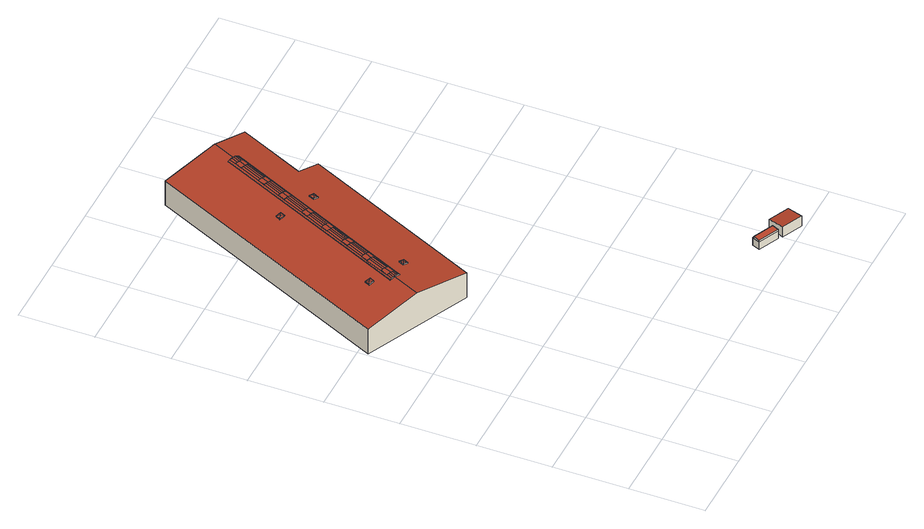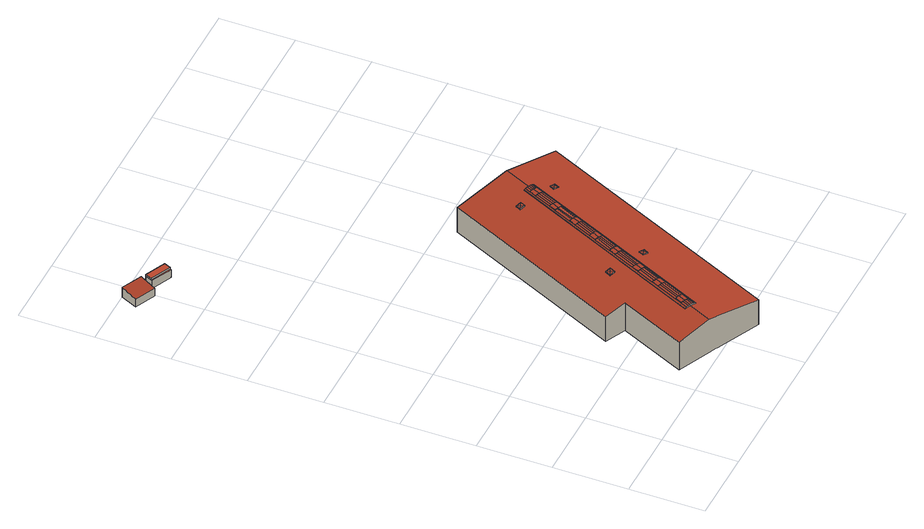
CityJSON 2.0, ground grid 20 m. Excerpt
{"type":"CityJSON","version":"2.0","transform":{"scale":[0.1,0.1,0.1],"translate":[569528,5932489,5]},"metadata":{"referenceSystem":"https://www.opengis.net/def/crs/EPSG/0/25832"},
"CityObjects":{
"building1":{"type":"Building","attributes":{"Grundfläche 2D":"2207.431817","Grundhöhe NN":"5.300"},"children":["building1-1","building1-2","building1-3","building1-4","building1-5","building1-6","building1-7","building1-8","building1-9","building1-10","building1-11","building1-12"],"geometry":[{"type":"MultiSurface","lod":"3","boundaries":[[[0,1,2,3,4,5,6,7,8,9,10,11,12,13,14,15,16,17,18,19]],[[20,18,17,21]],[[22,0,19,23]],[[24,2,1,25]],[[26,4,3,27]],[[28,6,5,29]],[[30,8,7,31]],[[32,10,9,33]],[[34,12,11,35]],[[36,14,13,37]],[[38,20,21,39]],[[40,22,23,41]],[[42,24,25,43]],[[44,26,27,45]],[[46,28,29,47]],[[48,30,31,49]],[[50,32,33,51]],[[52,34,35,53]],[[54,36,37,55]],[[56,38,39,57]],[[58,40,41,59]],[[60,42,43,61]],[[62,44,45,63]],[[64,46,47,65]],[[66,48,49,67]],[[68,50,51,69]],[[70,52,53,71]],[[72,54,55,73]],[[74,56,57,75]],[[76,58,59,77]],[[78,60,61,79]],[[80,62,63,81]],[[82,64,65,83]],[[84,66,67,85]],[[86,68,69,87]],[[88,70,71,89]],[[90,72,73,91]],[[90,91,88,89,86,87,84,85,82,83,80,81,78,79,76,77,74,75,92,93]],[[94,95,96,97,98,99,100,101,102,103,104,105,106,107,108]],[[109,110,111,112,108,107,113,114,115,99,98]],[[115,114,16,15]],[[16,114,113,107,106,92,75,57,39,21,17]],[[105,104,93]],[[106,105,93,92]],[[101,100,93,104,103,102]],[[14,36,54,72,90,93,100,99,115,15]],[[112,111,116,117]],[[94,108,112,117,118]],[[95,94,118,119]],[[96,95,119,120]],[[97,96,120,121]],[[111,110,109,98,97,121,122,123,124,116]],[[117,116,124,123,122,121,120,119,118]]],"semantics":{"surfaces":[{"type":"RoofSurface"},{"type":"WallSurface"},{"type":"GroundSurface"}],"values":[0,0,0,0,0,0,0,0,0,0,0,0,0,0,0,0,0,0,0,0,0,0,0,0,0,0,0,0,0,0,0,0,0,0,0,0,0,0,0,0,1,1,1,1,1,1,1,1,1,1,1,1,2]}}]},
"building1-1":{"type":"BuildingInstallation","parents":["building1"],"geometry":[{"type":"MultiSurface","lod":"3","boundaries":[[[125,126,127,128]],[[129,126,125,130]],[[128,127,1,0]],[[22,40,58,125,128,0]],[[125,58,130]],[[58,76,130]],[[129,130,76,79]],[[61,43,25,126,129,79]],[[126,25,127]],[[25,1,127]]],"semantics":{"surfaces":[{"type":"RoofSurface"},{"type":"WallSurface"}],"values":[0,0,1,1,1,1,1,1,1,1]}}]},
"building1-2":{"type":"BuildingInstallation","parents":["building1"],"geometry":[{"type":"MultiSurface","lod":"3","boundaries":[[[131,132,133,134]],[[135,132,131,136]],[[134,133,5,4]],[[26,44,62,80,136,131,134,4]],[[135,136,80,83]],[[132,135,65]],[[29,5,133,132,65,47]],[[135,83,65]]],"semantics":{"surfaces":[{"type":"RoofSurface"},{"type":"WallSurface"}],"values":[0,0,1,1,1,1,1,1]}}]},
"building1-3":{"type":"BuildingInstallation","parents":["building1"],"geometry":[{"type":"MultiSurface","lod":"3","boundaries":[[[137,138,139,140]],[[141,138,137,142]],[[140,139,19,18]],[[138,141,59]],[[23,138,59,41]],[[138,23,139]],[[141,77,59]],[[23,19,139]],[[20,38,56,74,142,137,140,18]],[[141,142,74,77]]],"semantics":{"surfaces":[{"type":"RoofSurface"},{"type":"WallSurface"}],"values":[0,0,1,1,1,1,1,1,1,1]}}]},
"building1-4":{"type":"BuildingInstallation","parents":["building1"],"geometry":[{"type":"MultiSurface","lod":"3","boundaries":[[[143,144,145]],[[145,144,146]],[[147,144,143]],[[148,146,144,147]],[[149,150,143,145]],[[150,151,147,143]],[[151,152,153,146,148,147]],[[153,149,145,146]]],"semantics":{"surfaces":[{"type":"RoofSurface"},{"type":"WallSurface"}],"values":[0,0,0,0,1,1,1,1]}}]},
"building1-5":{"type":"BuildingInstallation","parents":["building1"],"geometry":[{"type":"MultiSurface","lod":"3","boundaries":[[[154,155,156,157]],[[158,155,154,159]],[[67,49,31,155,158,85]],[[156,155,31,7]],[[157,156,7,6]],[[28,46,64,82,159,154,157,6]],[[158,159,82,85]]],"semantics":{"surfaces":[{"type":"RoofSurface"},{"type":"WallSurface"}],"values":[0,0,1,1,1,1,1]}}]},
"building1-6":{"type":"BuildingInstallation","parents":["building1"],"geometry":[{"type":"MultiSurface","lod":"3","boundaries":[[[160,161,162]],[[160,163,161]],[[160,162,164]],[[160,164,163]],[[162,161,165,166]],[[164,162,166,167]],[[163,164,167,168]],[[161,163,168,165]]],"semantics":{"surfaces":[{"type":"RoofSurface"},{"type":"WallSurface"}],"values":[0,0,0,0,1,1,1,1]}}]},
"building1-7":{"type":"BuildingInstallation","parents":["building1"],"geometry":[{"type":"MultiSurface","lod":"3","boundaries":[[[169,170,171]],[[169,172,170]],[[169,171,173]],[[169,173,172]],[[171,170,174,175]],[[175,176,173,171]],[[176,177,172,173]],[[170,172,177,174]]],"semantics":{"surfaces":[{"type":"RoofSurface"},{"type":"WallSurface"}],"values":[0,0,0,0,1,1,1,1]}}]},
"building1-8":{"type":"BuildingInstallation","parents":["building1"],"geometry":[{"type":"MultiSurface","lod":"3","boundaries":[[[178,179,180,181]],[[182,179,178,183]],[[181,180,9,8]],[[30,48,66,178,181,8]],[[178,66,183]],[[66,84,183]],[[182,183,84,87]],[[69,51,33,9,180,179,182,87]]],"semantics":{"surfaces":[{"type":"RoofSurface"},{"type":"WallSurface"}],"values":[0,0,1,1,1,1,1,1]}}]},
"building1-9":{"type":"BuildingInstallation","parents":["building1"],"geometry":[{"type":"MultiSurface","lod":"3","boundaries":[[[184,185,186,187]],[[188,185,184,189]],[[188,189,88,91]],[[187,186,13,12]],[[34,52,70,88,189,184,187,12]],[[73,55,37,13,186,185,188,91]]],"semantics":{"surfaces":[{"type":"RoofSurface"},{"type":"WallSurface"}],"values":[0,0,1,1,1,1]}}]},
"building1-10":{"type":"BuildingInstallation","parents":["building1"],"geometry":[{"type":"MultiSurface","lod":"3","boundaries":[[[190,191,192]],[[192,191,193]],[[194,191,190]],[[193,191,194]],[[190,192,195,196]],[[197,194,190,196]],[[198,193,194,197]],[[192,193,198,195]]],"semantics":{"surfaces":[{"type":"RoofSurface"},{"type":"WallSurface"}],"values":[0,0,0,0,1,1,1,1]}}]},
"building1-11":{"type":"BuildingInstallation","parents":["building1"],"geometry":[{"type":"MultiSurface","lod":"3","boundaries":[[[199,200,201,202]],[[203,200,199,204]],[[32,50,68,86,204,199,202,10]],[[202,201,11,10]],[[203,204,86,89]],[[200,203,71]],[[35,200,71,53]],[[200,35,201]],[[203,89,71]],[[35,11,201]]],"semantics":{"surfaces":[{"type":"RoofSurface"},{"type":"WallSurface"}],"values":[0,0,1,1,1,1,1,1,1,1]}}]},
"building1-12":{"type":"BuildingInstallation","parents":["building1"],"geometry":[{"type":"MultiSurface","lod":"3","boundaries":[[[205,206,207,208]],[[209,206,205,210]],[[208,207,3,2]],[[24,42,60,205,208,2]],[[205,60,210]],[[60,78,210]],[[209,210,78,81]],[[206,209,63]],[[27,3,207,206,63,45]],[[209,81,63]]],"semantics":{"surfaces":[{"type":"RoofSurface"},{"type":"WallSurface"}],"values":[0,0,1,1,1,1,1,1,1,1]}}]},
"building2":{"type":"Building","attributes":{"Grundfläche 2D":"14.022471","Grundhöhe NN":"6.449"},"geometry":[{"type":"Solid","lod":"3","boundaries":[[[[211,212,213,214]],[[215,216,217,218]],[[214,213,216,219]],[[211,214,219,220]],[[212,211,220,217]],[[213,212,217,216]],[[219,216,215,221,222]],[[220,219,222,223]],[[218,217,220,223,224]],[[215,218,224,221]],[[222,221,224,223]]]],"semantics":{"surfaces":[{"type":"RoofSurface"},{"type":"WallSurface"},{"type":"GroundSurface"}],"values":[[0,0,1,1,1,1,1,1,1,1,2]]}}]},
"building3":{"type":"Building","attributes":{"Grundfläche 2D":"30.146080","Grundhöhe NN":"6.331"},"geometry":[{"type":"Solid","lod":"3","boundaries":[[[[225,226,227,228]],[[229,230,228,227]],[[230,231,225,228]],[[231,232,226,225]],[[232,229,227,226]],[[232,231,230,229]]]],"semantics":{"surfaces":[{"type":"RoofSurface"},{"type":"WallSurface"},{"type":"GroundSurface"}],"values":[[0,1,1,1,1,2]]}}]}
},
"vertices":[
[209,865,108],[218,883,108],[240,931,108],[249,949,108],[271,997,108],[279,1015,108],[301,1063,108],[310,1081,108],[336,1138,108],[345,1157,108],[367,1204,108],[376,1223,108],[402,1279,108],[411,1298,108],[419,1317,108],[415,1319,105],[169,787,105],[173,785,108],[180,800,108],[188,819,108],[185,798,110],[178,783,110],[215,862,110],[194,817,110],[245,928,110],[223,881,110],[276,994,110],[254,947,110],[307,1060,110],[285,1013,110],[342,1136,110],[315,1079,110],[372,1201,110],[350,1154,110],[407,1277,110],[381,1220,110],[425,1314,110],[416,1296,110],[190,795,110],[183,781,110],[220,860,110],[199,814,110],[251,926,110],[229,878,110],[281,992,110],[259,945,110],[312,1058,110],[290,1010,110],[347,1133,110],[320,1076,110],[377,1199,110],[355,1152,110],[412,1274,110],[386,1218,110],[430,1312,110],[421,1293,110],[195,793,110],[188,778,110],[225,857,110],[204,812,110],[255,924,110],[233,876,110],[286,989,110],[264,942,110],[317,1055,110],[295,1008,110],[352,1131,110],[325,1074,110],[382,1197,110],[360,1150,110],[417,1272,110],[391,1216,110],[435,1310,110],[426,1291,110],[200,791,108],[193,776,108],[230,855,108],[209,810,108],[261,921,108],[239,874,108],[291,987,108],[269,940,108],[322,1053,108],[300,1006,108],[357,1128,108],[331,1072,108],[388,1194,108],[366,1147,108],[423,1270,108],[396,1213,108],[440,1307,108],[431,1288,108],[197,774,105],[444,1305,105],[294,641,80],[521,1130,80],[465,1157,90],[548,1334,90],[459,1374,107],[430,1312,107],[444,1305,104],[441,1300,104],[428,1271,104],[427,1268,104],[344,1089,104],[340,1082,104],[197,774,104],[183,781,107],[149,708,107],[440,1383,103],[436,1385,103],[316,1441,80],[7,774,80],[178,783,106],[169,787,104],[415,1319,104],[316,1441,3],[7,774,3],[294,641,3],[521,1130,3],[465,1157,3],[548,1334,3],[459,1374,3],[440,1383,3],[436,1385,3],
[220,860,111],[229,878,111],[218,883,109],[209,865,109],[239,874,109],[230,855,109],
[281,992,111],[290,1010,111],[279,1015,109],[271,997,109],[300,1006,109],[291,987,109],
[190,795,111],[199,814,111],[188,819,109],[180,800,109],[209,810,109],[200,791,109],
[283,1136,99],[286,1127,103],[296,1130,102],[290,1117,102],[276,1123,99],[283,1120,100],[296,1130,99],[283,1136,97],[276,1123,97],[283,1120,98],[290,1117,99],
[312,1058,111],[320,1076,111],[310,1081,109],[301,1063,109],[331,1072,109],[322,1053,109],
[248,788,102],[245,797,102],[239,784,102],[258,791,99],[252,778,99],[245,797,99],[239,784,99],[252,778,96],[258,791,96],
[385,1082,102],[382,1092,102],[375,1078,102],[395,1086,99],[388,1072,99],[382,1092,99],[375,1078,99],[388,1072,96],[395,1086,96],
[347,1133,111],[355,1152,111],[345,1157,109],[336,1138,109],[366,1147,109],[357,1128,109],
[412,1274,111],[421,1293,111],[411,1298,109],[402,1279,109],[431,1288,109],[423,1270,109],
[146,843,99],[149,833,103],[160,836,102],[154,823,102],[140,829,99],[160,836,99],[146,843,97],[140,829,97],[154,823,99],
[377,1199,111],[386,1218,111],[376,1223,109],[367,1204,109],[396,1213,109],[388,1194,109],
[251,926,111],[259,945,111],[249,949,109],[240,931,109],[269,940,109],[261,921,109],
[781,38,43],[789,56,43],[733,81,43],[726,63,43],[735,84,38],[733,81,38],[789,56,38],[790,59,38],[726,63,38],[781,38,38],[735,84,14],[726,63,14],[781,38,14],[790,59,14],
[848,5,44],[869,50,37],[813,76,37],[793,31,44],[813,76,13],[793,31,13],[848,5,13],[869,50,13]
]}
